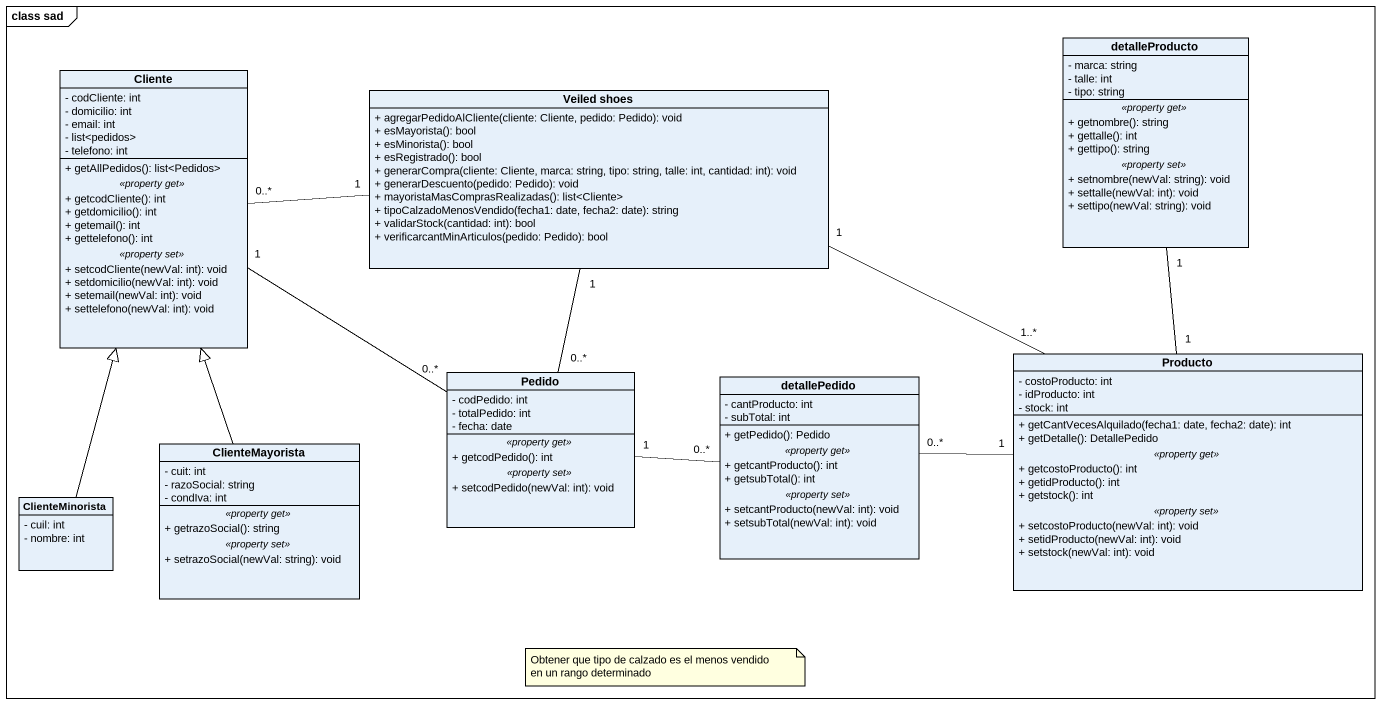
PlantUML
@startuml
mainframe class sad
hide circle
hide empty members
skinparam classAttributeIconSize 0
class Cliente {
  - codCliente: int
  - domicilio: int
  - email: int
  - list<pedidos>
  - telefono: int
  --
  + getAllPedidos(): list<Pedidos>
  .. <<property get>> ..
  + getcodCliente(): int
  + getdomicilio(): int
  + getemail(): int
  + gettelefono(): int
  .. <<property set>> ..
  + setcodCliente(newVal: int): void
  + setdomicilio(newVal: int): void
  + setemail(newVal: int): void
  + settelefono(newVal: int): void
}
class detalleProducto {
  - marca: string
  - talle: int
  - tipo: string
  .. <<property get>> ..
  + getnombre(): string
  + gettalle(): int
  + gettipo(): string
  .. <<property set>> ..
  + setnombre(newVal: string): void
  + settalle(newVal: int): void
  + settipo(newVal: string): void
}
class "Veiled shoes" as Veiled_shoes {
  + agregarPedidoAlCliente(cliente: Cliente, pedido: Pedido): void
  + esMayorista(): bool
  + esMinorista(): bool
  + esRegistrado(): bool
  + generarCompra(cliente: Cliente, marca: string, tipo: string, talle: int, cantidad: int): void
  + generarDescuento(pedido: Pedido): void
  + mayoristaMasComprasRealizadas(): list<Cliente>
  + tipoCalzadoMenosVendido(fecha1: date, fecha2: date): string
  + validarStock(cantidad: int): bool
  + verificarcantMinArticulos(pedido: Pedido): bool
}
class Producto {
  - costoProducto: int
  - idProducto: int
  - stock: int
  --
  + getCantVecesAlquilado(fecha1: date, fecha2: date): int
  + getDetalle(): DetallePedido
  .. <<property get>> ..
  + getcostoProducto(): int
  + getidProducto(): int
  + getstock(): int
  .. <<property set>> ..
  + setcostoProducto(newVal: int): void
  + setidProducto(newVal: int): void
  + setstock(newVal: int): void
}
class Pedido {
  - codPedido: int
  - totalPedido: int
  - fecha: date
  .. <<property get>> ..
  + getcodPedido(): int
  .. <<property set>> ..
  + setcodPedido(newVal: int): void
}
class detallePedido {
  - cantProducto: int
  - subTotal: int
  --
  + getPedido(): Pedido
  .. <<property get>> ..
  + getcantProducto(): int
  + getsubTotal(): int
  .. <<property set>> ..
  + setcantProducto(newVal: int): void
  + setsubTotal(newVal: int): void
}
class ClienteMayorista {
  - cuit: int
  - razoSocial: string
  - condIva: int
  .. <<property get>> ..
  + getrazoSocial(): string
  .. <<property set>> ..
  + setrazoSocial(newVal: string): void
}
class ClienteMinorista {
  - cuil: int
  - nombre: int
}
Cliente "0..*" -right- "1" Veiled_shoes
Cliente "1" -- "0..*" Pedido
detalleProducto "1" -- "1" Producto
Veiled_shoes "1" -right- "1..*" Producto
Veiled_shoes "1" -- "0..*" Pedido
Pedido "1" -right- "0..*" detallePedido
detallePedido "0..*" -right- "1" Producto
ClienteMayorista -up-|> Cliente
ClienteMinorista -up-|> Cliente
note as N1
  Obtener que tipo de calzado es el menos vendido en un rango determinado
end note
@enduml
